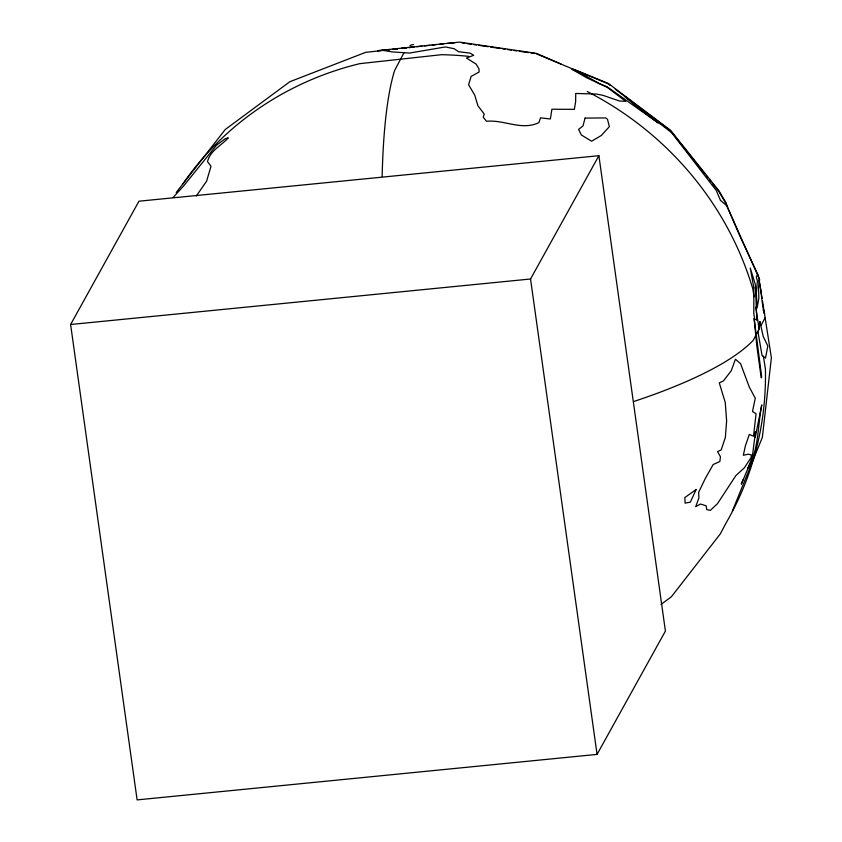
<?xml version="1.0" encoding="UTF-8"?>
<svg xmlns="http://www.w3.org/2000/svg" width="842" height="842" viewBox="0 0 842 842"><rect width="100%" height="100%" fill="white"/><g stroke="black" fill="none" stroke-linecap="round" stroke-linejoin="round"><path stroke-width="1.26" d="M757.726 274.218L759.568 279.744L758.516 286.922L758.863 298.089L757.116 308.025L756.348 293.048L757.432 281.028L756.295 276.934L757.726 274.218L740.792 238.065M742.907 479.929L741.318 484.15L748.77 466.489L748.475 467.51C759.147 448.249 757.516 425.841 761.778 404.918L755.242 437.398L755.506 431.651L752.243 457.406L747.885 468.089M732.298 511.189L762.347 437.387L771.388 357.755L762.473 300.952M404.16 52.393L394.603 70.517A320.486 56.814 83.7 0 0 382.152 176.325M760.926 325.665L765.115 317.739M70.612 324.507L138.951 201.206L598.894 155.696L665.412 631.09L597.062 754.39L137.12 799.9L70.612 324.507L530.544 278.997L598.894 155.696M196.249 196.081L206.606 181.188L211.005 166.242L207.479 161.59C210.279 150.497 221.214 145.729 228.298 137.825L225.13 138.793L216.52 145.161L183.64 185.924L173.105 197.502M758.884 280.818L759.568 279.744M176.22 192.481L225.214 129.531L289.816 81.737L365.617 52.351L389.92 49.689M660.938 604.503L671.358 596.789L720.352 533.849L726.33 522.524A320.486 305.099 27.8 0 0 765.42 369.08L763.389 356.177M561.119 64.034L536.291 53.341L459.49 42.1L377.574 50.667L381.363 50.436M393.751 49.268L397.592 48.847L392.509 49.31M409.107 47.584L414.222 47.026M416.779 46.742L421.895 46.184M424.452 45.9L429.567 45.342M432.125 45.058L435.956 44.637M439.798 44.216L443.629 43.795M409.033 47.573L412.864 47.163M385.078 50.057L390.025 49.552M447.47 43.374L454.669 42.858M462.069 42.889L464.668 43.268M467.268 43.658L471.173 44.226M473.772 44.605L476.372 44.984M478.972 45.363L488.076 46.699M490.675 47.078L499.769 48.404M502.369 48.794L504.968 49.173M507.568 49.552L511.473 50.12M514.073 50.499L516.672 50.878M519.272 51.257L528.376 52.593M530.976 52.972L534.87 53.541M381.963 50.152L392.109 51.909L409.496 53.067L445.365 46.952L454.154 48.72L458.658 51.762L470.047 53.099L473.751 55.256L466.468 58.045L476.162 64.118L478.972 68.886L479.109 72.023L471.131 76.39L468.605 84.789L474.751 95.157L477.898 105.734L484.224 114.08L483.203 117.206L486.497 121.269C504.169 119.522 521.672 130.942 538.901 122.627L540.511 117.848L550.394 118.975L551.889 109.228L574.339 109.355L575.623 101.819L575.739 93.441L596.546 94.072L602.925 95.325L619.47 101.008L625.795 101.345L607.145 87.305L586.4 77.643L571.928 69.223L582.853 74.285L599.578 83.726L607.282 86.873L658.191 123.006L637.194 107.008L624.859 96.525L671.727 132.762L716.342 190.608L720.426 200.322L727.572 206.374L718.563 191.008L712.837 183.84M573.676 69.286L608.282 83.421L670.579 130.299L718.91 190.787L725.867 202.522M536.175 53.73L608.082 83.779L610.155 85.337M615.334 89.241L670.295 130.605L704.659 173.599M706.291 175.652L707.933 177.704M709.564 179.746L711.195 181.798M758.831 277.713L725.509 202.733L740.265 236.918M763.168 309.751L764.589 313.898C761.463 303.404 761.915 292.7 759.158 282.028M759.031 279.007L762.073 298.373M754.074 296.794L752.853 289.048A320.486 305.099 27.8 0 0 587.232 91.525M755.695 307.12L759.137 329.064L753.169 340.389A320.486 79.99 -8.9 0 1 633.889 401.455M530.544 278.997L597.062 754.39M410.001 45.531A320.486 56.814 83.7 0 1 413.643 44.552M182.809 183.956A320.486 305.099 27.8 0 1 359.65 63.676L441.492 54.698A320.486 305.099 27.8 0 1 468.657 56.34M753.843 287.827L753.801 313.445L754.653 318.929L756.821 320.234L755.432 284.807L750.243 268.04L753.843 287.827M726.614 420.853L725.362 437.43L721.194 449.923L717.531 451.607L720.426 456.69L719.889 461.458L713.185 464.542L705.364 478.351L698.628 492.328L698.923 497.864L695.713 506.663L700.565 504.021L706.154 505.853L706.754 509.599L710.322 510.368L717.458 503.695L735.94 475.498L744.339 467.868L751.085 457.553L751.38 454.943L748.412 454.164L743.349 455.28L745.296 446.176L749.306 434.43L753.506 436.23L756.063 413.738L752.495 411.506L755.263 398.203L749.359 387.225L740.602 363.723L735.413 359.208L731.277 370.733L723.362 380.984L719.279 382.899L725.257 402.444L726.614 420.853M759.905 321.655L758.126 332.843L762.063 355.513L765.494 358.082L767.83 345.999L763.241 336.537L759.905 321.655M754.137 318.676L756.79 345.652L761.21 377.837L761.694 376.921L754.137 318.676M585.095 118.101L582.959 125.984L578.559 129.405L581.422 135.015L591.61 141.224L601.325 135.478L609.376 126.626L607.461 119.227L605.724 117.922L585.095 118.101M696.166 489.507L690.335 502.158L685.083 503.116L684.82 497.559L696.166 489.507M406.549 47.868L401.434 48.426L406.476 47.836"/></g></svg>
